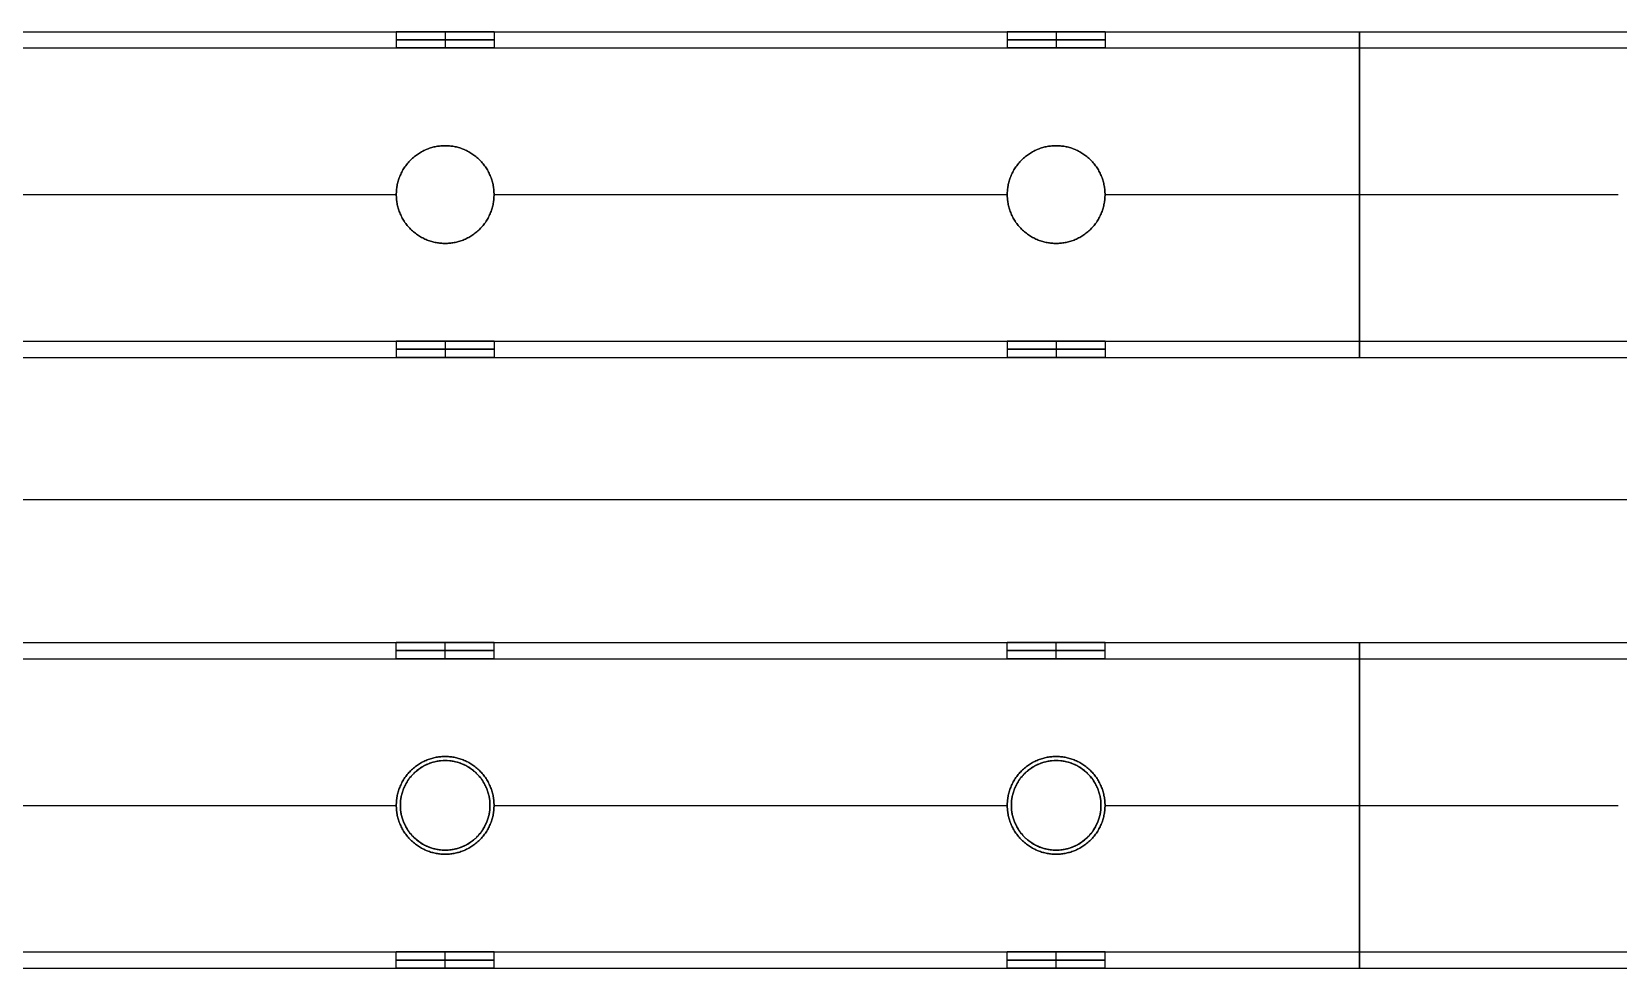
# Model space of a CAD drawing. Header units: millimetres. Extents: x -6529 to 809, y -8611 to 207.
# Drawn here: x -5761.4 to -5566.6, y -4487.4 to -4372.4 of the extents above; entities that cross this region are included whole.
import ezdxf

# ---------------------------------------------------------------- set-up
doc = ezdxf.new("R2010")
doc.units = ezdxf.units.MM
doc.header["$MEASUREMENT"] = 0
for name, color, linetype, true_color in [('gaten$11mm', 7, 'Continuous', 0xff6a35), ('platen', 7, 'Continuous', 0x007f00), ('staal', 5, 'Continuous', 0x0000ff)]:
    doc.layers.add(name, color=color, linetype=linetype, true_color=true_color)

# ---------------------------------------------------------------- blocks, each defined once
blk = doc.blocks.new('plaat base')
at = {"layer": 'platen'}
for p, q in [((58, -600), (1258, -600)), ((58, -600, 18), (1258, -600, 18))]:
    blk.add_line(p, q, dxfattribs=at)
blk = doc.blocks.new('top plaat')
at = {"layer": 'platen'}
for p, q in [((995.5, -575), (995.5, -575, 18)), ((1070.5, -575), (1070.5, -575, 18)), ((990, -580.5), (990, -580.5, 18)), ((1001, -580.5), (1001, -580.5, 18)), ((1065, -580.5), (1065, -580.5, 18)), ((1076, -580.5), (1076, -580.5, 18)), ((995.5, -586), (995.5, -586, 18)), ((1070.5, -586), (1070.5, -586, 18)), ((0, -618), (1316, -618)), ((0, -618, 18), (1316, -618, 18))]:
    blk.add_line(p, q, dxfattribs=at)
for centre in [(995.5, -580.5, 9), (1070.5, -580.5, 9)]:
    blk.add_circle(centre, 5.5, dxfattribs=at)
for points in [[(995.5, -586), (990, -586), (990, -580.5), (990, -575), (995.5, -575), (1001, -575), (1001, -580.5), (1001, -586), (995.5, -586)], [(995.5, -586, 18), (990, -586, 18), (990, -580.5, 18), (990, -575, 18), (995.5, -575, 18), (1001, -575, 18), (1001, -580.5, 18), (1001, -586, 18), (995.5, -586, 18)], [(1070.5, -586), (1065, -586), (1065, -580.5), (1065, -575), (1070.5, -575), (1076, -575), (1076, -580.5), (1076, -586), (1070.5, -586)], [(1070.5, -586, 18), (1065, -586, 18), (1065, -580.5, 18), (1065, -575, 18), (1070.5, -575, 18), (1076, -575, 18), (1076, -580.5, 18), (1076, -586, 18), (1070.5, -586, 18)]]:
    blk.add_rational_spline(points, [1, 0.707106781187, 1, 0.707106781187, 1, 0.707106781187, 1, 0.707106781187, 1], degree=2, knots=[-37.699112, -37.699112, -37.699112, -28.274334, -28.274334, -18.849556, -18.849556, -9.424778, -9.424778, 0, 0, 0], dxfattribs=at)

msp = doc.modelspace()

# ---------------------------------------------------------------- linework, layer by layer
at = {"layer": 'gaten$11mm'}
for centre in [(-5710.61, -4467.39), (-5635.61, -4467.39)]:
    msp.add_circle(centre, 5.5, dxfattribs=at)
at = {"layer": 'staal'}
for p, q in [((-5716.61, -4372.39, 1296), (-5716.61, -4374.39, 1296)), ((-5710.61, -4372.39, 1302), (-5710.61, -4374.39, 1302)), ((-5710.61, -4372.39, 1290), (-5710.61, -4374.39, 1290)), ((-5704.61, -4372.39, 1296), (-5704.61, -4374.39, 1296)), ((-5641.61, -4372.39, 1296), (-5641.61, -4374.39, 1296)), ((-5635.61, -4372.39, 1302), (-5635.61, -4374.39, 1302)), ((-5635.61, -4372.39, 1290), (-5635.61, -4374.39, 1290)), ((-5629.61, -4372.39, 1296), (-5629.61, -4374.39, 1296)), ((-5710.61, -4386.39, 1278), (-5710.61, -4386.39, 1276)), ((-5710.61, -4386.39, 1316), (-5710.61, -4386.39, 1314)), ((-5635.61, -4386.39, 1278), (-5635.61, -4386.39, 1276)), ((-5635.61, -4386.39, 1316), (-5635.61, -4386.39, 1314)), ((-5716.61, -4392.39, 1278), (-5716.61, -4392.39, 1276)), ((-5716.61, -4392.39, 1316), (-5716.61, -4392.39, 1314)), ((-5704.61, -4392.39, 1278), (-5704.61, -4392.39, 1276)), ((-5704.61, -4392.39, 1316), (-5704.61, -4392.39, 1314)), ((-5641.61, -4392.39, 1278), (-5641.61, -4392.39, 1276)), ((-5641.61, -4392.39, 1316), (-5641.61, -4392.39, 1314)), ((-5629.61, -4392.39, 1278), (-5629.61, -4392.39, 1276)), ((-5629.61, -4392.39, 1316), (-5629.61, -4392.39, 1314)), ((-5710.61, -4398.39, 1278), (-5710.61, -4398.39, 1276)), ((-5710.61, -4398.39, 1316), (-5710.61, -4398.39, 1314)), ((-5635.61, -4398.39, 1278), (-5635.61, -4398.39, 1276)), ((-5635.61, -4398.39, 1316), (-5635.61, -4398.39, 1314)), ((-5716.61, -4410.39, 1296), (-5716.61, -4412.39, 1296)), ((-5710.61, -4410.39, 1302), (-5710.61, -4412.39, 1302)), ((-5710.61, -4410.39, 1290), (-5710.61, -4412.39, 1290)), ((-5704.61, -4410.39, 1296), (-5704.61, -4412.39, 1296)), ((-5641.61, -4410.39, 1296), (-5641.61, -4412.39, 1296)), ((-5635.61, -4410.39, 1302), (-5635.61, -4412.39, 1302)), ((-5635.61, -4410.39, 1290), (-5635.61, -4412.39, 1290)), ((-5629.61, -4410.39, 1296), (-5629.61, -4412.39, 1296)), ((-5716.61, -4449.39, 20), (-5716.61, -4447.39, 20)), ((-5710.61, -4449.39, 26), (-5710.61, -4447.39, 26)), ((-5710.61, -4449.39, 14), (-5710.61, -4447.39, 14)), ((-5704.61, -4449.39, 20), (-5704.61, -4447.39, 20)), ((-5641.61, -4449.39, 20), (-5641.61, -4447.39, 20)), ((-5635.61, -4449.39, 26), (-5635.61, -4447.39, 26)), ((-5635.61, -4449.39, 14), (-5635.61, -4447.39, 14)), ((-5629.61, -4449.39, 20), (-5629.61, -4447.39, 20)), ((-5710.61, -4461.39, 2), (-5710.61, -4461.39)), ((-5710.61, -4461.39, 40), (-5710.61, -4461.39, 38)), ((-5635.61, -4461.39, 2), (-5635.61, -4461.39)), ((-5635.61, -4461.39, 40), (-5635.61, -4461.39, 38)), ((-5716.61, -4467.39, 2), (-5716.61, -4467.39)), ((-5716.61, -4467.39, 40), (-5716.61, -4467.39, 38)), ((-5704.61, -4467.39, 2), (-5704.61, -4467.39)), ((-5704.61, -4467.39, 40), (-5704.61, -4467.39, 38)), ((-5641.61, -4467.39, 2), (-5641.61, -4467.39)), ((-5641.61, -4467.39, 40), (-5641.61, -4467.39, 38)), ((-5629.61, -4467.39, 2), (-5629.61, -4467.39)), ((-5629.61, -4467.39, 40), (-5629.61, -4467.39, 38)), ((-5710.61, -4473.39, 2), (-5710.61, -4473.39)), ((-5710.61, -4473.39, 40), (-5710.61, -4473.39, 38)), ((-5635.61, -4473.39, 2), (-5635.61, -4473.39)), ((-5635.61, -4473.39, 40), (-5635.61, -4473.39, 38)), ((-5716.61, -4487.39, 20), (-5716.61, -4485.39, 20)), ((-5710.61, -4487.39, 26), (-5710.61, -4485.39, 26)), ((-5710.61, -4487.39, 14), (-5710.61, -4485.39, 14)), ((-5704.61, -4487.39, 20), (-5704.61, -4485.39, 20)), ((-5641.61, -4487.39, 20), (-5641.61, -4485.39, 20)), ((-5635.61, -4487.39, 26), (-5635.61, -4485.39, 26)), ((-5635.61, -4487.39, 14), (-5635.61, -4485.39, 14)), ((-5629.61, -4487.39, 20), (-5629.61, -4485.39, 20))]:
    msp.add_line(p, q, dxfattribs=at)
for points in [[(-5916.11, -4372.39, 1276), (-5598.36, -4372.39, 1276), (-5280.61, -4372.39, 1276)], [(-5916.11, -4372.39, 1316), (-5598.36, -4372.39, 1316), (-5280.61, -4372.39, 1316)], [(-5779.61, -4372.39, 1296), (-5748.11, -4372.39, 1296), (-5716.61, -4372.39, 1296)], [(-5704.61, -4372.39, 1296), (-5673.11, -4372.39, 1296), (-5641.61, -4372.39, 1296)], [(-5629.61, -4372.39, 1296), (-5598.11, -4372.39, 1296), (-5566.61, -4372.39, 1296)], [(-5598.36, -4372.39, 1276), (-5598.36, -4392.39, 1276), (-5598.36, -4412.39, 1276)], [(-5598.36, -4412.39, 1316), (-5598.36, -4392.39, 1316), (-5598.36, -4372.39, 1316)], [(-5598.36, -4372.39, 1316), (-5598.36, -4372.39, 1296), (-5598.36, -4372.39, 1276)], [(-5916.11, -4374.39, 1278), (-5598.36, -4374.39, 1278), (-5280.61, -4374.39, 1278)], [(-5916.11, -4374.39, 1314), (-5598.36, -4374.39, 1314), (-5280.61, -4374.39, 1314)], [(-5779.61, -4374.39, 1296), (-5748.11, -4374.39, 1296), (-5716.61, -4374.39, 1296)], [(-5704.61, -4374.39, 1296), (-5673.11, -4374.39, 1296), (-5641.61, -4374.39, 1296)], [(-5629.61, -4374.39, 1296), (-5598.11, -4374.39, 1296), (-5566.61, -4374.39, 1296)], [(-5598.36, -4410.39, 1278), (-5598.36, -4392.39, 1278), (-5598.36, -4374.39, 1278)], [(-5598.36, -4374.39, 1278), (-5598.36, -4374.39, 1296), (-5598.36, -4374.39, 1314)], [(-5598.36, -4374.39, 1314), (-5598.36, -4392.39, 1314), (-5598.36, -4410.39, 1314)], [(-5779.61, -4392.39, 1276), (-5748.11, -4392.39, 1276), (-5716.61, -4392.39, 1276)], [(-5779.61, -4392.39, 1316), (-5748.11, -4392.39, 1316), (-5716.61, -4392.39, 1316)], [(-5779.61, -4392.39, 1278), (-5748.11, -4392.39, 1278), (-5716.61, -4392.39, 1278)], [(-5779.61, -4392.39, 1314), (-5748.11, -4392.39, 1314), (-5716.61, -4392.39, 1314)], [(-5704.61, -4392.39, 1276), (-5673.11, -4392.39, 1276), (-5641.61, -4392.39, 1276)], [(-5704.61, -4392.39, 1316), (-5673.11, -4392.39, 1316), (-5641.61, -4392.39, 1316)], [(-5704.61, -4392.39, 1278), (-5673.11, -4392.39, 1278), (-5641.61, -4392.39, 1278)], [(-5704.61, -4392.39, 1314), (-5673.11, -4392.39, 1314), (-5641.61, -4392.39, 1314)], [(-5629.61, -4392.39, 1276), (-5598.11, -4392.39, 1276), (-5566.61, -4392.39, 1276)], [(-5629.61, -4392.39, 1316), (-5598.11, -4392.39, 1316), (-5566.61, -4392.39, 1316)], [(-5629.61, -4392.39, 1278), (-5598.11, -4392.39, 1278), (-5566.61, -4392.39, 1278)], [(-5629.61, -4392.39, 1314), (-5598.11, -4392.39, 1314), (-5566.61, -4392.39, 1314)], [(-5916.11, -4410.39, 1278), (-5598.36, -4410.39, 1278), (-5280.61, -4410.39, 1278)], [(-5916.11, -4410.39, 1314), (-5598.36, -4410.39, 1314), (-5280.61, -4410.39, 1314)], [(-5779.61, -4410.39, 1296), (-5748.11, -4410.39, 1296), (-5716.61, -4410.39, 1296)], [(-5704.61, -4410.39, 1296), (-5673.11, -4410.39, 1296), (-5641.61, -4410.39, 1296)], [(-5629.61, -4410.39, 1296), (-5598.11, -4410.39, 1296), (-5566.61, -4410.39, 1296)], [(-5598.36, -4410.39, 1314), (-5598.36, -4410.39, 1296), (-5598.36, -4410.39, 1278)], [(-5916.11, -4412.39, 1276), (-5598.36, -4412.39, 1276), (-5280.61, -4412.39, 1276)], [(-5916.11, -4412.39, 1316), (-5598.36, -4412.39, 1316), (-5280.61, -4412.39, 1316)], [(-5779.61, -4412.39, 1296), (-5748.11, -4412.39, 1296), (-5716.61, -4412.39, 1296)], [(-5704.61, -4412.39, 1296), (-5673.11, -4412.39, 1296), (-5641.61, -4412.39, 1296)], [(-5629.61, -4412.39, 1296), (-5598.11, -4412.39, 1296), (-5566.61, -4412.39, 1296)], [(-5598.36, -4412.39, 1276), (-5598.36, -4412.39, 1296), (-5598.36, -4412.39, 1316)], [(-5916.11, -4447.39), (-5598.36, -4447.39), (-5280.61, -4447.39)], [(-5916.11, -4447.39, 40), (-5598.36, -4447.39, 40), (-5280.61, -4447.39, 40)], [(-5779.61, -4447.39, 20), (-5748.11, -4447.39, 20), (-5716.61, -4447.39, 20)], [(-5704.61, -4447.39, 20), (-5673.11, -4447.39, 20), (-5641.61, -4447.39, 20)], [(-5629.61, -4447.39, 20), (-5598.11, -4447.39, 20), (-5566.61, -4447.39, 20)], [(-5598.36, -4487.39), (-5598.36, -4467.39), (-5598.36, -4447.39)], [(-5598.36, -4447.39), (-5598.36, -4447.39, 20), (-5598.36, -4447.39, 40)], [(-5598.36, -4447.39, 40), (-5598.36, -4467.39, 40), (-5598.36, -4487.39, 40)], [(-5916.11, -4449.39, 2), (-5598.36, -4449.39, 2), (-5280.61, -4449.39, 2)], [(-5916.11, -4449.39, 38), (-5598.36, -4449.39, 38), (-5280.61, -4449.39, 38)], [(-5779.61, -4449.39, 20), (-5748.11, -4449.39, 20), (-5716.61, -4449.39, 20)], [(-5704.61, -4449.39, 20), (-5673.11, -4449.39, 20), (-5641.61, -4449.39, 20)], [(-5629.61, -4449.39, 20), (-5598.11, -4449.39, 20), (-5566.61, -4449.39, 20)], [(-5598.36, -4449.39, 38), (-5598.36, -4449.39, 20), (-5598.36, -4449.39, 2)], [(-5598.36, -4449.39, 2), (-5598.36, -4467.39, 2), (-5598.36, -4485.39, 2)], [(-5598.36, -4485.39, 38), (-5598.36, -4467.39, 38), (-5598.36, -4449.39, 38)], [(-5779.61, -4467.39), (-5748.11, -4467.39), (-5716.61, -4467.39)], [(-5779.61, -4467.39, 40), (-5748.11, -4467.39, 40), (-5716.61, -4467.39, 40)], [(-5779.61, -4467.39, 2), (-5748.11, -4467.39, 2), (-5716.61, -4467.39, 2)], [(-5779.61, -4467.39, 38), (-5748.11, -4467.39, 38), (-5716.61, -4467.39, 38)], [(-5704.61, -4467.39), (-5673.11, -4467.39), (-5641.61, -4467.39)], [(-5704.61, -4467.39, 40), (-5673.11, -4467.39, 40), (-5641.61, -4467.39, 40)], [(-5704.61, -4467.39, 2), (-5673.11, -4467.39, 2), (-5641.61, -4467.39, 2)], [(-5704.61, -4467.39, 38), (-5673.11, -4467.39, 38), (-5641.61, -4467.39, 38)], [(-5629.61, -4467.39), (-5598.11, -4467.39), (-5566.61, -4467.39)], [(-5629.61, -4467.39, 40), (-5598.11, -4467.39, 40), (-5566.61, -4467.39, 40)], [(-5629.61, -4467.39, 2), (-5598.11, -4467.39, 2), (-5566.61, -4467.39, 2)], [(-5629.61, -4467.39, 38), (-5598.11, -4467.39, 38), (-5566.61, -4467.39, 38)], [(-5916.11, -4485.39, 2), (-5598.36, -4485.39, 2), (-5280.61, -4485.39, 2)], [(-5916.11, -4485.39, 38), (-5598.36, -4485.39, 38), (-5280.61, -4485.39, 38)], [(-5779.61, -4485.39, 20), (-5748.11, -4485.39, 20), (-5716.61, -4485.39, 20)], [(-5704.61, -4485.39, 20), (-5673.11, -4485.39, 20), (-5641.61, -4485.39, 20)], [(-5629.61, -4485.39, 20), (-5598.11, -4485.39, 20), (-5566.61, -4485.39, 20)], [(-5598.36, -4485.39, 2), (-5598.36, -4485.39, 20), (-5598.36, -4485.39, 38)], [(-5916.11, -4487.39), (-5598.36, -4487.39), (-5280.61, -4487.39)], [(-5916.11, -4487.39, 40), (-5598.36, -4487.39, 40), (-5280.61, -4487.39, 40)], [(-5779.61, -4487.39, 20), (-5748.11, -4487.39, 20), (-5716.61, -4487.39, 20)], [(-5704.61, -4487.39, 20), (-5673.11, -4487.39, 20), (-5641.61, -4487.39, 20)], [(-5629.61, -4487.39, 20), (-5598.11, -4487.39, 20), (-5566.61, -4487.39, 20)], [(-5598.36, -4487.39, 40), (-5598.36, -4487.39, 20), (-5598.36, -4487.39)]]:
    msp.add_open_spline(points, degree=2, dxfattribs=at)
for points, weights, knots in [([(-5710.61, -4372.39, 1302), (-5704.61, -4372.39, 1302), (-5704.61, -4372.39, 1296), (-5704.61, -4372.39, 1290), (-5710.61, -4372.39, 1290), (-5716.61, -4372.39, 1290), (-5716.61, -4372.39, 1296), (-5716.61, -4372.39, 1302), (-5710.61, -4372.39, 1302)], [1, 0.707106781187, 1, 0.707106781187, 1, 0.707106781187, 1, 0.707106781187, 1], [0, 0, 0, 7.853982, 7.853982, 15.707963, 15.707963, 23.561945, 23.561945, 31.415927, 31.415927, 31.415927]), ([(-5710.61, -4373.39, 1302), (-5704.61, -4373.39, 1302), (-5704.61, -4373.39, 1296), (-5704.61, -4373.39, 1290), (-5710.61, -4373.39, 1290), (-5716.61, -4373.39, 1290), (-5716.61, -4373.39, 1296), (-5716.61, -4373.39, 1302), (-5710.61, -4373.39, 1302)], [1, 0.707106781187, 1, 0.707106781187, 1, 0.707106781187, 1, 0.707106781187, 1], [0, 0, 0, 7.853982, 7.853982, 15.707963, 15.707963, 23.561945, 23.561945, 31.415927, 31.415927, 31.415927]), ([(-5635.61, -4372.39, 1302), (-5629.61, -4372.39, 1302), (-5629.61, -4372.39, 1296), (-5629.61, -4372.39, 1290), (-5635.61, -4372.39, 1290), (-5641.61, -4372.39, 1290), (-5641.61, -4372.39, 1296), (-5641.61, -4372.39, 1302), (-5635.61, -4372.39, 1302)], [1, 0.707106781187, 1, 0.707106781187, 1, 0.707106781187, 1, 0.707106781187, 1], [0, 0, 0, 7.853982, 7.853982, 15.707963, 15.707963, 23.561945, 23.561945, 31.415927, 31.415927, 31.415927]), ([(-5635.61, -4373.39, 1302), (-5629.61, -4373.39, 1302), (-5629.61, -4373.39, 1296), (-5629.61, -4373.39, 1290), (-5635.61, -4373.39, 1290), (-5641.61, -4373.39, 1290), (-5641.61, -4373.39, 1296), (-5641.61, -4373.39, 1302), (-5635.61, -4373.39, 1302)], [1, 0.707106781187, 1, 0.707106781187, 1, 0.707106781187, 1, 0.707106781187, 1], [0, 0, 0, 7.853982, 7.853982, 15.707963, 15.707963, 23.561945, 23.561945, 31.415927, 31.415927, 31.415927]), ([(-5710.61, -4374.39, 1302), (-5716.61, -4374.39, 1302), (-5716.61, -4374.39, 1296), (-5716.61, -4374.39, 1290), (-5710.61, -4374.39, 1290), (-5704.61, -4374.39, 1290), (-5704.61, -4374.39, 1296), (-5704.61, -4374.39, 1302), (-5710.61, -4374.39, 1302)], [1, 0.707106781187, 1, 0.707106781187, 1, 0.707106781187, 1, 0.707106781187, 1], [-31.415927, -31.415927, -31.415927, -23.561945, -23.561945, -15.707963, -15.707963, -7.853982, -7.853982, 0, 0, 0]), ([(-5635.61, -4374.39, 1302), (-5641.61, -4374.39, 1302), (-5641.61, -4374.39, 1296), (-5641.61, -4374.39, 1290), (-5635.61, -4374.39, 1290), (-5629.61, -4374.39, 1290), (-5629.61, -4374.39, 1296), (-5629.61, -4374.39, 1302), (-5635.61, -4374.39, 1302)], [1, 0.707106781187, 1, 0.707106781187, 1, 0.707106781187, 1, 0.707106851018, 0.999999860338], [-31.415927, -31.415927, -31.415927, -23.561944, -23.561944, -15.707962, -15.707962, -7.85398, -7.85398, 0, 0, 0]), ([(-5710.61, -4398.39, 1276), (-5716.61, -4398.39, 1276), (-5716.61, -4392.39, 1276), (-5716.61, -4386.39, 1276), (-5710.61, -4386.39, 1276), (-5704.61, -4386.39, 1276), (-5704.61, -4392.39, 1276), (-5704.61, -4398.39, 1276), (-5710.61, -4398.39, 1276)], [1, 0.707106781187, 1, 0.707106781187, 1, 0.707106781187, 1, 0.707106781187, 1], [-31.415927, -31.415927, -31.415927, -23.561945, -23.561945, -15.707963, -15.707963, -7.853982, -7.853982, 0, 0, 0]), ([(-5710.61, -4398.39, 1316), (-5704.61, -4398.39, 1316), (-5704.61, -4392.39, 1316), (-5704.61, -4386.39, 1316), (-5710.61, -4386.39, 1316), (-5716.61, -4386.39, 1316), (-5716.61, -4392.39, 1316), (-5716.61, -4398.39, 1316), (-5710.61, -4398.39, 1316)], [1, 0.707106781187, 1, 0.707106781187, 1, 0.707106781187, 1, 0.707106781187, 1], [0, 0, 0, 7.853982, 7.853982, 15.707963, 15.707963, 23.561945, 23.561945, 31.415927, 31.415927, 31.415927]), ([(-5710.61, -4398.39, 1278), (-5704.61, -4398.39, 1278), (-5704.61, -4392.39, 1278), (-5704.61, -4386.39, 1278), (-5710.61, -4386.39, 1278), (-5716.61, -4386.39, 1278), (-5716.61, -4392.39, 1278), (-5716.61, -4398.39, 1278), (-5710.61, -4398.39, 1278)], [1, 0.707106781187, 1, 0.707106781187, 1, 0.707106781187, 1, 0.707106781187, 1], [0, 0, 0, 7.853982, 7.853982, 15.707963, 15.707963, 23.561945, 23.561945, 31.415927, 31.415927, 31.415927]), ([(-5710.61, -4398.39, 1314), (-5716.61, -4398.39, 1314), (-5716.61, -4392.39, 1314), (-5716.61, -4386.39, 1314), (-5710.61, -4386.39, 1314), (-5704.61, -4386.39, 1314), (-5704.61, -4392.39, 1314), (-5704.61, -4398.39, 1314), (-5710.61, -4398.39, 1314)], [1, 0.707106781187, 1, 0.707106781187, 1, 0.707106781187, 1, 0.707106781187, 1], [-31.415927, -31.415927, -31.415927, -23.561945, -23.561945, -15.707963, -15.707963, -7.853982, -7.853982, 0, 0, 0]), ([(-5710.61, -4398.39, 1277), (-5704.61, -4398.39, 1277), (-5704.61, -4392.39, 1277), (-5704.61, -4386.39, 1277), (-5710.61, -4386.39, 1277), (-5716.61, -4386.39, 1277), (-5716.61, -4392.39, 1277), (-5716.61, -4398.39, 1277), (-5710.61, -4398.39, 1277)], [1, 0.707106781187, 1, 0.707106781187, 1, 0.707106781187, 1, 0.707106781187, 1], [0, 0, 0, 7.853982, 7.853982, 15.707963, 15.707963, 23.561945, 23.561945, 31.415927, 31.415927, 31.415927]), ([(-5710.61, -4398.39, 1315), (-5704.61, -4398.39, 1315), (-5704.61, -4392.39, 1315), (-5704.61, -4386.39, 1315), (-5710.61, -4386.39, 1315), (-5716.61, -4386.39, 1315), (-5716.61, -4392.39, 1315), (-5716.61, -4398.39, 1315), (-5710.61, -4398.39, 1315)], [1, 0.707106781187, 1, 0.707106781187, 1, 0.707106781187, 1, 0.707106781187, 1], [0, 0, 0, 7.853982, 7.853982, 15.707963, 15.707963, 23.561945, 23.561945, 31.415927, 31.415927, 31.415927]), ([(-5635.61, -4398.39, 1276), (-5641.61, -4398.39, 1276), (-5641.61, -4392.39, 1276), (-5641.61, -4386.39, 1276), (-5635.61, -4386.39, 1276), (-5629.61, -4386.39, 1276), (-5629.61, -4392.39, 1276), (-5629.61, -4398.39, 1276), (-5635.61, -4398.39, 1276)], [1, 0.707106781187, 1, 0.707106781187, 1, 0.707106781187, 1, 0.707106781187, 1], [-31.415927, -31.415927, -31.415927, -23.561945, -23.561945, -15.707963, -15.707963, -7.853982, -7.853982, 0, 0, 0]), ([(-5635.61, -4398.39, 1316), (-5629.61, -4398.39, 1316), (-5629.61, -4392.39, 1316), (-5629.61, -4386.39, 1316), (-5635.61, -4386.39, 1316), (-5641.61, -4386.39, 1316), (-5641.61, -4392.39, 1316), (-5641.61, -4398.39, 1316), (-5635.61, -4398.39, 1316)], [1, 0.707106781187, 1, 0.707106781187, 1, 0.707106781187, 1, 0.707106781187, 1], [0, 0, 0, 7.853982, 7.853982, 15.707963, 15.707963, 23.561945, 23.561945, 31.415927, 31.415927, 31.415927]), ([(-5635.61, -4398.39, 1278), (-5629.61, -4398.39, 1278), (-5629.61, -4392.39, 1278), (-5629.61, -4386.39, 1278), (-5635.61, -4386.39, 1278), (-5641.61, -4386.39, 1278), (-5641.61, -4392.39, 1278), (-5641.61, -4398.39, 1278), (-5635.61, -4398.39, 1278)], [1, 0.707106781187, 1, 0.707106781187, 1, 0.707106781187, 1, 0.707106781187, 1], [0, 0, 0, 7.853982, 7.853982, 15.707963, 15.707963, 23.561945, 23.561945, 31.415927, 31.415927, 31.415927]), ([(-5635.61, -4398.39, 1314), (-5641.61, -4398.39, 1314), (-5641.61, -4392.39, 1314), (-5641.61, -4386.39, 1314), (-5635.61, -4386.39, 1314), (-5629.61, -4386.39, 1314), (-5629.61, -4392.39, 1314), (-5629.61, -4398.39, 1314), (-5635.61, -4398.39, 1314)], [1, 0.707106781187, 1, 0.707106781187, 1, 0.707106781187, 1, 0.707106781187, 1], [-31.415927, -31.415927, -31.415927, -23.561945, -23.561945, -15.707963, -15.707963, -7.853982, -7.853982, 0, 0, 0]), ([(-5635.61, -4398.39, 1277), (-5629.61, -4398.39, 1277), (-5629.61, -4392.39, 1277), (-5629.61, -4386.39, 1277), (-5635.61, -4386.39, 1277), (-5641.61, -4386.39, 1277), (-5641.61, -4392.39, 1277), (-5641.61, -4398.39, 1277), (-5635.61, -4398.39, 1277)], [1, 0.707106781187, 1, 0.707106781187, 1, 0.707106781187, 1, 0.707106781187, 1], [0, 0, 0, 7.853982, 7.853982, 15.707963, 15.707963, 23.561945, 23.561945, 31.415927, 31.415927, 31.415927]), ([(-5635.61, -4398.39, 1315), (-5629.61, -4398.39, 1315), (-5629.61, -4392.39, 1315), (-5629.61, -4386.39, 1315), (-5635.61, -4386.39, 1315), (-5641.61, -4386.39, 1315), (-5641.61, -4392.39, 1315), (-5641.61, -4398.39, 1315), (-5635.61, -4398.39, 1315)], [1, 0.707106781187, 1, 0.707106781187, 1, 0.707106781187, 1, 0.707106781187, 1], [0, 0, 0, 7.853982, 7.853982, 15.707963, 15.707963, 23.561945, 23.561945, 31.415927, 31.415927, 31.415927]), ([(-5710.61, -4410.39, 1302), (-5704.61, -4410.39, 1302), (-5704.61, -4410.39, 1296), (-5704.61, -4410.39, 1290), (-5710.61, -4410.39, 1290), (-5716.61, -4410.39, 1290), (-5716.61, -4410.39, 1296), (-5716.61, -4410.39, 1302), (-5710.61, -4410.39, 1302)], [0.999999860338, 0.707106851018, 1, 0.707106781187, 1, 0.707106781187, 1, 0.707106851018, 0.999999860338], [0, 0, 0, 7.853981, 7.853981, 15.707963, 15.707963, 23.561946, 23.561946, 31.415927, 31.415927, 31.415927]), ([(-5635.61, -4410.39, 1302), (-5629.61, -4410.39, 1302), (-5629.61, -4410.39, 1296), (-5629.61, -4410.39, 1290), (-5635.61, -4410.39, 1290), (-5641.61, -4410.39, 1290), (-5641.61, -4410.39, 1296), (-5641.61, -4410.39, 1302), (-5635.61, -4410.39, 1302)], [1, 0.707106781187, 1, 0.707106781187, 1, 0.707106781187, 1, 0.707106781187, 1], [0, 0, 0, 7.853982, 7.853982, 15.707963, 15.707963, 23.561945, 23.561945, 31.415927, 31.415927, 31.415927]), ([(-5710.61, -4411.39, 1302), (-5704.61, -4411.39, 1302), (-5704.61, -4411.39, 1296), (-5704.61, -4411.39, 1290), (-5710.61, -4411.39, 1290), (-5716.61, -4411.39, 1290), (-5716.61, -4411.39, 1296), (-5716.61, -4411.39, 1302), (-5710.61, -4411.39, 1302)], [1, 0.707106781187, 1, 0.707106781187, 1, 0.707106781187, 1, 0.707106781187, 1], [0, 0, 0, 7.853982, 7.853982, 15.707963, 15.707963, 23.561945, 23.561945, 31.415927, 31.415927, 31.415927]), ([(-5710.61, -4412.39, 1302), (-5716.61, -4412.39, 1302), (-5716.61, -4412.39, 1296), (-5716.61, -4412.39, 1290), (-5710.61, -4412.39, 1290), (-5704.61, -4412.39, 1290), (-5704.61, -4412.39, 1296), (-5704.61, -4412.39, 1302), (-5710.61, -4412.39, 1302)], [1, 0.707106781187, 1, 0.707106781187, 1, 0.707106781187, 1, 0.707106781187, 1], [-31.415927, -31.415927, -31.415927, -23.561945, -23.561945, -15.707963, -15.707963, -7.853982, -7.853982, 0, 0, 0]), ([(-5635.61, -4411.39, 1302), (-5629.61, -4411.39, 1302), (-5629.61, -4411.39, 1296), (-5629.61, -4411.39, 1290), (-5635.61, -4411.39, 1290), (-5641.61, -4411.39, 1290), (-5641.61, -4411.39, 1296), (-5641.61, -4411.39, 1302), (-5635.61, -4411.39, 1302)], [1, 0.707106781187, 1, 0.707106781187, 1, 0.707106781187, 1, 0.707106781187, 1], [0, 0, 0, 7.853982, 7.853982, 15.707963, 15.707963, 23.561945, 23.561945, 31.415927, 31.415927, 31.415927]), ([(-5635.61, -4412.39, 1302), (-5641.61, -4412.39, 1302), (-5641.61, -4412.39, 1296), (-5641.61, -4412.39, 1290), (-5635.61, -4412.39, 1290), (-5629.61, -4412.39, 1290), (-5629.61, -4412.39, 1296), (-5629.61, -4412.39, 1302), (-5635.61, -4412.39, 1302)], [1, 0.707106781187, 1, 0.707106781187, 1, 0.707106781187, 1, 0.707106781187, 1], [-31.415927, -31.415927, -31.415927, -23.561945, -23.561945, -15.707963, -15.707963, -7.853982, -7.853982, 0, 0, 0]), ([(-5710.61, -4447.39, 26), (-5716.61, -4447.39, 26), (-5716.61, -4447.39, 20), (-5716.61, -4447.39, 14), (-5710.61, -4447.39, 14), (-5704.61, -4447.39, 14), (-5704.61, -4447.39, 20), (-5704.61, -4447.39, 26), (-5710.61, -4447.39, 26)], [1, 0.707106781187, 1, 0.707106781187, 1, 0.707106781187, 1, 0.707106781187, 1], [-31.415927, -31.415927, -31.415927, -23.561945, -23.561945, -15.707963, -15.707963, -7.853982, -7.853982, 0, 0, 0]), ([(-5635.61, -4447.39, 26), (-5641.61, -4447.39, 26), (-5641.61, -4447.39, 20), (-5641.61, -4447.39, 14), (-5635.61, -4447.39, 14), (-5629.61, -4447.39, 14), (-5629.61, -4447.39, 20), (-5629.61, -4447.39, 26), (-5635.61, -4447.39, 26)], [1, 0.707106781187, 1, 0.707106781187, 1, 0.707106781187, 1, 0.707106781187, 1], [-31.415927, -31.415927, -31.415927, -23.561945, -23.561945, -15.707963, -15.707963, -7.853982, -7.853982, 0, 0, 0]), ([(-5710.61, -4448.39, 26), (-5704.61, -4448.39, 26), (-5704.61, -4448.39, 20), (-5704.61, -4448.39, 14), (-5710.61, -4448.39, 14), (-5716.61, -4448.39, 14), (-5716.61, -4448.39, 20), (-5716.61, -4448.39, 26), (-5710.61, -4448.39, 26)], [1, 0.707106781187, 1, 0.707106781187, 1, 0.707106781187, 1, 0.707106781187, 1], [0, 0, 0, 7.853982, 7.853982, 15.707963, 15.707963, 23.561945, 23.561945, 31.415927, 31.415927, 31.415927]), ([(-5710.61, -4449.39, 26), (-5704.61, -4449.39, 26), (-5704.61, -4449.39, 20), (-5704.61, -4449.39, 14), (-5710.61, -4449.39, 14), (-5716.61, -4449.39, 14), (-5716.61, -4449.39, 20), (-5716.61, -4449.39, 26), (-5710.61, -4449.39, 26)], [0.999999860338, 0.707106851018, 1, 0.707106781187, 1, 0.707106781187, 1, 0.707106851018, 0.999999860338], [0, 0, 0, 7.853981, 7.853981, 15.707963, 15.707963, 23.561946, 23.561946, 31.415927, 31.415927, 31.415927]), ([(-5635.61, -4448.39, 26), (-5629.61, -4448.39, 26), (-5629.61, -4448.39, 20), (-5629.61, -4448.39, 14), (-5635.61, -4448.39, 14), (-5641.61, -4448.39, 14), (-5641.61, -4448.39, 20), (-5641.61, -4448.39, 26), (-5635.61, -4448.39, 26)], [1, 0.707106781187, 1, 0.707106781187, 1, 0.707106781187, 1, 0.707106781187, 1], [0, 0, 0, 7.853982, 7.853982, 15.707963, 15.707963, 23.561945, 23.561945, 31.415927, 31.415927, 31.415927]), ([(-5635.61, -4449.39, 26), (-5629.61, -4449.39, 26), (-5629.61, -4449.39, 20), (-5629.61, -4449.39, 14), (-5635.61, -4449.39, 14), (-5641.61, -4449.39, 14), (-5641.61, -4449.39, 20), (-5641.61, -4449.39, 26), (-5635.61, -4449.39, 26)], [1, 0.707106781187, 1, 0.707106781187, 1, 0.707106781187, 1, 0.707106781187, 1], [0, 0, 0, 7.853982, 7.853982, 15.707963, 15.707963, 23.561945, 23.561945, 31.415927, 31.415927, 31.415927]), ([(-5710.61, -4461.39), (-5716.61, -4461.39), (-5716.61, -4467.39), (-5716.61, -4473.39), (-5710.61, -4473.39), (-5704.61, -4473.39), (-5704.61, -4467.39), (-5704.61, -4461.39), (-5710.61, -4461.39)], [1, 0.707106781187, 1, 0.707106781187, 1, 0.707106781187, 1, 0.707106781187, 1], [-31.415927, -31.415927, -31.415927, -23.561945, -23.561945, -15.707963, -15.707963, -7.853982, -7.853982, 0, 0, 0]), ([(-5710.61, -4461.39, 40), (-5704.61, -4461.39, 40), (-5704.61, -4467.39, 40), (-5704.61, -4473.39, 40), (-5710.61, -4473.39, 40), (-5716.61, -4473.39, 40), (-5716.61, -4467.39, 40), (-5716.61, -4461.39, 40), (-5710.61, -4461.39, 40)], [1, 0.707106781187, 1, 0.707106781187, 1, 0.707106781187, 1, 0.707106781187, 1], [0, 0, 0, 7.853982, 7.853982, 15.707963, 15.707963, 23.561945, 23.561945, 31.415927, 31.415927, 31.415927]), ([(-5710.61, -4461.39, 2), (-5704.61, -4461.39, 2), (-5704.61, -4467.39, 2), (-5704.61, -4473.39, 2), (-5710.61, -4473.39, 2), (-5716.61, -4473.39, 2), (-5716.61, -4467.39, 2), (-5716.61, -4461.39, 2), (-5710.61, -4461.39, 2)], [1, 0.707106781187, 1, 0.707106781187, 1, 0.707106781187, 1, 0.707106781187, 1], [0, 0, 0, 7.853982, 7.853982, 15.707963, 15.707963, 23.561945, 23.561945, 31.415927, 31.415927, 31.415927]), ([(-5710.61, -4461.39, 38), (-5716.61, -4461.39, 38), (-5716.61, -4467.39, 38), (-5716.61, -4473.39, 38), (-5710.61, -4473.39, 38), (-5704.61, -4473.39, 38), (-5704.61, -4467.39, 38), (-5704.61, -4461.39, 38), (-5710.61, -4461.39, 38)], [1, 0.707106781187, 1, 0.707106781187, 1, 0.707106781187, 1, 0.707106781187, 1], [-31.415927, -31.415927, -31.415927, -23.561945, -23.561945, -15.707963, -15.707963, -7.853982, -7.853982, 0, 0, 0]), ([(-5710.61, -4461.39, 1), (-5704.61, -4461.39, 1), (-5704.61, -4467.39, 1), (-5704.61, -4473.39, 1), (-5710.61, -4473.39, 1), (-5716.61, -4473.39, 1), (-5716.61, -4467.39, 1), (-5716.61, -4461.39, 1), (-5710.61, -4461.39, 1)], [1, 0.707106781187, 1, 0.707106781187, 1, 0.707106781187, 1, 0.707106781187, 1], [0, 0, 0, 7.853982, 7.853982, 15.707963, 15.707963, 23.561945, 23.561945, 31.415927, 31.415927, 31.415927]), ([(-5710.61, -4461.39, 39), (-5704.61, -4461.39, 39), (-5704.61, -4467.39, 39), (-5704.61, -4473.39, 39), (-5710.61, -4473.39, 39), (-5716.61, -4473.39, 39), (-5716.61, -4467.39, 39), (-5716.61, -4461.39, 39), (-5710.61, -4461.39, 39)], [1, 0.707106781187, 1, 0.707106781187, 1, 0.707106781187, 1, 0.707106781187, 1], [0, 0, 0, 7.853982, 7.853982, 15.707963, 15.707963, 23.561945, 23.561945, 31.415927, 31.415927, 31.415927]), ([(-5635.61, -4461.39), (-5641.61, -4461.39), (-5641.61, -4467.39), (-5641.61, -4473.39), (-5635.61, -4473.39), (-5629.61, -4473.39), (-5629.61, -4467.39), (-5629.61, -4461.39), (-5635.61, -4461.39)], [1, 0.707106781187, 1, 0.707106781187, 1, 0.707106781187, 1, 0.707106781187, 1], [-31.415927, -31.415927, -31.415927, -23.561945, -23.561945, -15.707963, -15.707963, -7.853982, -7.853982, 0, 0, 0]), ([(-5635.61, -4461.39, 40), (-5629.61, -4461.39, 40), (-5629.61, -4467.39, 40), (-5629.61, -4473.39, 40), (-5635.61, -4473.39, 40), (-5641.61, -4473.39, 40), (-5641.61, -4467.39, 40), (-5641.61, -4461.39, 40), (-5635.61, -4461.39, 40)], [1, 0.707106781187, 1, 0.707106781187, 1, 0.707106781187, 1, 0.707106781187, 1], [0, 0, 0, 7.853982, 7.853982, 15.707963, 15.707963, 23.561945, 23.561945, 31.415927, 31.415927, 31.415927]), ([(-5635.61, -4461.39, 2), (-5629.61, -4461.39, 2), (-5629.61, -4467.39, 2), (-5629.61, -4473.39, 2), (-5635.61, -4473.39, 2), (-5641.61, -4473.39, 2), (-5641.61, -4467.39, 2), (-5641.61, -4461.39, 2), (-5635.61, -4461.39, 2)], [1, 0.707106781187, 1, 0.707106781187, 1, 0.707106781187, 1, 0.707106781187, 1], [0, 0, 0, 7.853982, 7.853982, 15.707963, 15.707963, 23.561945, 23.561945, 31.415927, 31.415927, 31.415927]), ([(-5635.61, -4461.39, 38), (-5641.61, -4461.39, 38), (-5641.61, -4467.39, 38), (-5641.61, -4473.39, 38), (-5635.61, -4473.39, 38), (-5629.61, -4473.39, 38), (-5629.61, -4467.39, 38), (-5629.61, -4461.39, 38), (-5635.61, -4461.39, 38)], [1, 0.707106781187, 1, 0.707106781187, 1, 0.707106781187, 1, 0.707106781187, 1], [-31.415927, -31.415927, -31.415927, -23.561945, -23.561945, -15.707963, -15.707963, -7.853982, -7.853982, 0, 0, 0]), ([(-5635.61, -4461.39, 1), (-5629.61, -4461.39, 1), (-5629.61, -4467.39, 1), (-5629.61, -4473.39, 1), (-5635.61, -4473.39, 1), (-5641.61, -4473.39, 1), (-5641.61, -4467.39, 1), (-5641.61, -4461.39, 1), (-5635.61, -4461.39, 1)], [1, 0.707106781187, 1, 0.707106781187, 1, 0.707106781187, 1, 0.707106781187, 1], [0, 0, 0, 7.853982, 7.853982, 15.707963, 15.707963, 23.561945, 23.561945, 31.415927, 31.415927, 31.415927]), ([(-5635.61, -4461.39, 39), (-5629.61, -4461.39, 39), (-5629.61, -4467.39, 39), (-5629.61, -4473.39, 39), (-5635.61, -4473.39, 39), (-5641.61, -4473.39, 39), (-5641.61, -4467.39, 39), (-5641.61, -4461.39, 39), (-5635.61, -4461.39, 39)], [1, 0.707106781187, 1, 0.707106781187, 1, 0.707106781187, 1, 0.707106781187, 1], [0, 0, 0, 7.853982, 7.853982, 15.707963, 15.707963, 23.561945, 23.561945, 31.415927, 31.415927, 31.415927]), ([(-5710.61, -4485.39, 26), (-5716.61, -4485.39, 26), (-5716.61, -4485.39, 20), (-5716.61, -4485.39, 14), (-5710.61, -4485.39, 14), (-5704.61, -4485.39, 14), (-5704.61, -4485.39, 20), (-5704.61, -4485.39, 26), (-5710.61, -4485.39, 26)], [1, 0.707106781187, 1, 0.707106781187, 1, 0.707106781187, 1, 0.707106781187, 1], [-31.415927, -31.415927, -31.415927, -23.561945, -23.561945, -15.707963, -15.707963, -7.853982, -7.853982, 0, 0, 0]), ([(-5710.61, -4486.39, 26), (-5704.61, -4486.39, 26), (-5704.61, -4486.39, 20), (-5704.61, -4486.39, 14), (-5710.61, -4486.39, 14), (-5716.61, -4486.39, 14), (-5716.61, -4486.39, 20), (-5716.61, -4486.39, 26), (-5710.61, -4486.39, 26)], [1, 0.707106781187, 1, 0.707106781187, 1, 0.707106781187, 1, 0.707106781187, 1], [0, 0, 0, 7.853982, 7.853982, 15.707963, 15.707963, 23.561945, 23.561945, 31.415927, 31.415927, 31.415927]), ([(-5635.61, -4485.39, 26), (-5641.61, -4485.39, 26), (-5641.61, -4485.39, 20), (-5641.61, -4485.39, 14), (-5635.61, -4485.39, 14), (-5629.61, -4485.39, 14), (-5629.61, -4485.39, 20), (-5629.61, -4485.39, 26), (-5635.61, -4485.39, 26)], [1, 0.707106781187, 1, 0.707106781187, 1, 0.707106781187, 1, 0.707106851018, 0.999999860338], [-31.415927, -31.415927, -31.415927, -23.561944, -23.561944, -15.707962, -15.707962, -7.85398, -7.85398, 0, 0, 0]), ([(-5635.61, -4486.39, 26), (-5629.61, -4486.39, 26), (-5629.61, -4486.39, 20), (-5629.61, -4486.39, 14), (-5635.61, -4486.39, 14), (-5641.61, -4486.39, 14), (-5641.61, -4486.39, 20), (-5641.61, -4486.39, 26), (-5635.61, -4486.39, 26)], [1, 0.707106781187, 1, 0.707106781187, 1, 0.707106781187, 1, 0.707106781187, 1], [0, 0, 0, 7.853982, 7.853982, 15.707963, 15.707963, 23.561945, 23.561945, 31.415927, 31.415927, 31.415927]), ([(-5710.61, -4487.39, 26), (-5704.61, -4487.39, 26), (-5704.61, -4487.39, 20), (-5704.61, -4487.39, 14), (-5710.61, -4487.39, 14), (-5716.61, -4487.39, 14), (-5716.61, -4487.39, 20), (-5716.61, -4487.39, 26), (-5710.61, -4487.39, 26)], [1, 0.707106781187, 1, 0.707106781187, 1, 0.707106781187, 1, 0.707106781187, 1], [0, 0, 0, 7.853982, 7.853982, 15.707963, 15.707963, 23.561945, 23.561945, 31.415927, 31.415927, 31.415927]), ([(-5635.61, -4487.39, 26), (-5629.61, -4487.39, 26), (-5629.61, -4487.39, 20), (-5629.61, -4487.39, 14), (-5635.61, -4487.39, 14), (-5641.61, -4487.39, 14), (-5641.61, -4487.39, 20), (-5641.61, -4487.39, 26), (-5635.61, -4487.39, 26)], [1, 0.707106781187, 1, 0.707106781187, 1, 0.707106781187, 1, 0.707106781187, 1], [0, 0, 0, 7.853982, 7.853982, 15.707963, 15.707963, 23.561945, 23.561945, 31.415927, 31.415927, 31.415927])]:
    msp.add_rational_spline(points, weights, degree=2, knots=knots, dxfattribs=at)

# ---------------------------------------------------------------- block references
at = {"layer": 'platen', "rotation": 180}
for name, p in [('plaat base', (-4640.11, -5029.89, 40)), ('top plaat', (-4640.11, -5047.89, 1316))]:
    msp.add_blockref(name, p, dxfattribs=at)

doc.saveas('drawing.dxf')
